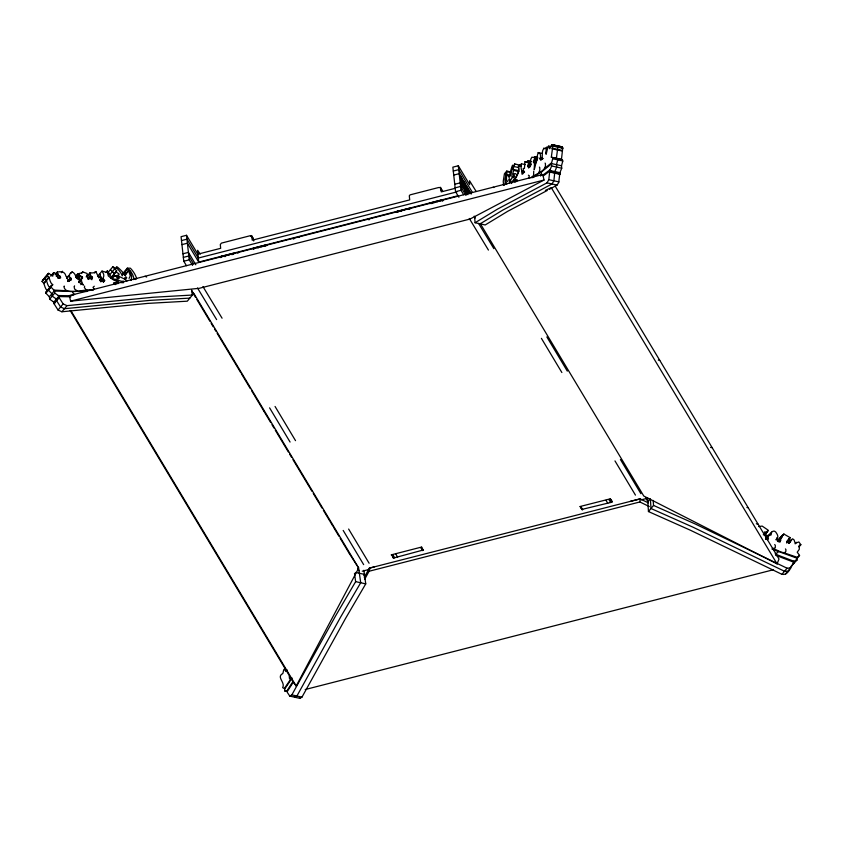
<?xml version="1.0" encoding="UTF-8"?>
<svg xmlns="http://www.w3.org/2000/svg" width="843" height="843" viewBox="0 0 843 843"><rect width="100%" height="100%" fill="white"/><g stroke="black" fill="none" stroke-linecap="round" stroke-linejoin="round"><path stroke-width="1.26" d="M43.604 279.444L42.15 281.509C45.248 283.733 44.121 288.496 47.64 290.856L46.038 291.92L45.912 293.227L49.368 296.789L49.674 299.191L53.878 302.152L54.078 303.775L58.041 310.045L61.897 311.773L147.746 303.396L187.294 301.183L192.383 295.05L191.593 289.971M464.05 181.561L464.05 181.614A16.175 3.319 75.7 0 1 464.04 182.246L463.924 182.973L462.417 180.476M510.984 176.419L511.079 174.754A19.315 8.398 -77.5 0 1 511.343 172.509L511.849 169.949A21.507 9.347 -77.5 0 1 512.323 168.094L512.439 167.662M788.732 543.419L792.578 538.793L794.022 539.847L795.234 543.25L798.869 541.954L800.85 544.704L799.427 545.579L799.28 549.341L797.225 552.218L799.564 555.4L796.761 557.708L796.983 560.089L793.242 561.449L793.411 563.071C790.766 567.318 788.131 575.706 781.946 574.325L690.301 530.184L648.446 511.553L647.572 497.707M407.274 209.464L406.579 208.969M778.89 540.532L779.332 538.719L781.103 537.897M788.015 540.395L790.028 537.581L783.885 534.04L781.872 535.653L781.356 538.234C778.658 537.95 782.062 540.184 779.975 540.352C782.42 545.094 773.358 537.802 777.72 537.581A5.922 4.268 39.7 0 0 776.803 533.672C773.263 526.464 768.489 536.306 765.739 539.214M525.252 164.617L521.459 163.784L521.111 166.798A6.207 2.698 -77.5 0 0 521.743 170.275L522.038 174.248C523.155 174.027 524.978 171.519 523.44 171.055L523.229 168.505L524.441 168.41L524.957 161.761L526.517 162.056L528.108 160.718L528.761 161.382L527.855 166.187L528.614 168.031C531.775 165.302 528.972 160.771 531.933 157.135L533.408 157.515L534.683 156.661L537.76 157.283M542.049 153.384L538.224 152.551L539.857 153.531A5.922 2.571 -77.5 0 1 540.542 157.051L539.857 158.621L540.827 160.328C543.946 158.621 540.289 148.926 545.042 148.326L546.854 147.061L545.632 152.773L546.148 154.301L547.897 147.125L549.025 146.292C549.836 153.732 550.879 141.234 552.797 146.06L551.333 157.177L552.418 157.557L552.702 158.758L551.396 163.542L551.638 165.955L549.794 170.465L548.825 179.675L546.97 182.857L497.56 209.085L475.083 222.731L474.651 217.557M551.333 157.177L561.86 159.422L562.818 160.992L561.501 165.776L561.744 168.189L559.9 172.699L558.719 182.478L557.075 185.091L549.425 189.296M256.177 247.536L255.629 248.263M432.227 202.499L431.458 203.627M561.449 159.411L562.766 147.841L552.197 145.238M510.584 171.909L506.791 171.066L504.936 179.517L505.305 184.512M293.459 239.064L294.734 238.179M758.647 526.58L762.156 526.074L768.163 530.163L764.854 534.209L765.613 533.229M99.664 280.677L100.928 279.138L100.897 277.242L100.159 276.472L98.589 277.358L95.881 271.53L93.478 272.837L89.758 273.058L87.208 276.125L88.23 278.759L90.57 278.453L91.876 279.76L92.098 276.852L90.981 276.388L88.431 279.454L87.177 276.767L87.124 273.49L82.814 271.931C80.791 274.354 76.534 272.321 75.585 276.725L75.807 277.547L78.346 274.491L78.136 273.659M89.758 273.058L90.981 276.388M509.298 183.363L513.25 174.933A8.599 3.741 -77.5 0 1 513.84 174.375L513.935 174.301M538.224 152.551C536.18 158.958 536.116 163.774 534.209 169.749L534.494 163.521L533.408 161.708L535.231 156.724M78.346 274.491L82.456 277.073L81.255 279.465L82.056 283.143L83.478 285.06L79.811 282.816L79.716 279.328L76.144 277.431C75.701 275.166 72.941 269.981 70.58 272.974L69.885 273.764A5.922 4.268 39.7 0 0 69.811 277.473L71.339 278.485L71.097 280.203L67.777 281.098L68.083 279.444C66.175 278.822 68.599 276.999 66.165 276.662C65.016 271.52 61.644 271.246 57.503 272.057L56.945 272.394L58.367 275.197L59.821 276.019L60.685 277.779C57.735 280.624 56.808 272.732 54.015 272.647L53.278 273.121L52.782 276.177L48.694 273.322L47.24 275.387C50.338 277.61 49.21 282.373 52.73 284.734L51.455 286.262M364.661 579.299L369.097 571.238L369.35 568.15L374.429 566.844M649.279 506.538L639.879 501.964L640.132 498.877L630.374 501.364M129.042 278.411L130.286 275.872L129.137 272.289A35.427 25.553 39.7 0 1 128.968 270.835L128.968 270.835M45.912 293.227L51.002 287.105L51.128 285.798L52.73 284.734M122.888 273.501L127.346 268.137L128.284 271.246L126.871 272.331L125.28 275.619C125.017 273.996 113.499 262.289 117.114 268.506L112.646 266.894L116.703 270.824L111.613 276.947L111.255 278.316L112.214 278.854M116.703 270.824L111.255 278.316M517.497 174.29L518.687 171.666L513.419 170.244L513.398 167.799L514.788 164.016L512.565 167.346C513.735 159.106 508.94 176.587 509.235 177.388L506.801 174.417L506.748 171.656L510.563 172.404M518.687 171.666L518.793 167.588L513.735 166.471M133.531 279.613L133.731 277.589L132.709 274.734L130.517 270.951L127.662 268.717L122.498 274.776M289.444 675.728L289.434 675.812A4.763 2.076 -77.5 0 0 289.286 676.771L289.539 678.773L290.94 678.868M511.111 182.035L512.08 181.803L516.285 176.134A5.69 2.476 -77.5 0 0 516.633 175.544M506.264 173.373L506.243 173.479A7.576 3.298 -77.5 0 0 506.021 174.649L505.737 180.507L506.769 184.364M111.971 278.759L113.763 280.118A15.163 10.938 39.7 0 1 115.976 280.909C121.403 283.954 109.095 280.961 115.27 284.628M221.762 256.325L221.762 256.293A2.192 1.76 -31 0 1 221.498 256.904L221.087 257.368A1.876 1.507 -31 0 1 220.761 257.579M254.744 247.863L254.755 247.831A2.192 1.76 -31 0 1 254.481 248.443L254.07 248.906A1.876 1.507 -31 0 1 253.754 249.117M397.727 211.308L397.738 211.277A2.192 1.76 -31 0 1 397.464 211.888L397.348 212.046M430.805 202.826L430.805 202.794A2.192 1.76 -31 0 1 430.541 203.405L430.425 203.563M464.693 182.625L464.272 184.248L465.747 192.215M465.262 183.574L464.841 185.197L466.316 193.163M516.496 181.603C519.277 176.419 512.639 183.605 515.347 178.737A15.163 6.596 -77.5 0 1 516.443 177.104L517.202 175.091M528.867 178.347L529.288 175.744L528.371 175.175M287.052 670.47L285.788 671.45C282.942 665.022 283.817 674.632 282.152 673.884C276.599 677.393 285.587 682.567 282.658 687.646L284.618 688.72L284.902 691.091L287.431 691.65M54.078 303.775L59.295 297.21L58.968 296.019L54.763 293.069L54.458 290.666L51.002 287.105M97.546 276.451L101.992 271.088L103.415 273.659A6.207 4.478 39.7 0 1 103.394 277.294L103.394 278.822L100.854 281.889L100.854 280.361A6.207 4.478 39.7 0 0 100.865 276.715L99.453 274.154L100.138 274.491M786.624 542.976L789.933 538.097M480.162 223.395L643.799 496.053L777.077 563.893L778.995 559.014L555.158 186.061M540.637 175.839L541.375 173.373A3.741 1.623 -77.5 0 0 541.438 171.993L551.206 164.132M519.362 166.282L519.625 165.017M768.69 536.085L769.87 534.652M771.598 532.186L771.092 534.936L767.794 535.442L765.887 537.739M788.669 542.955L791.429 539.415M513.64 170.549L512.576 174.153L515.526 173.626L516.833 174.817L517.591 174.28L518.793 170.855L518.392 165.681M363.754 575.716L364.429 574.378L355.588 572.418M533.05 176.313L533.134 176.155A5.817 2.529 -77.5 0 0 533.577 175.123L533.724 171.171M556.412 146.303L557.002 145.734L557.845 147.177L556.391 158.294L557.465 158.674L557.76 159.875L556.443 164.659L556.686 167.072L554.842 171.582L553.883 180.792L552.017 183.974L502.618 210.202L480.141 223.848M70.148 310.477L293.343 682.335L296.199 686.002L358.696 568.066L194.385 294.291L191.519 290.635L195.576 297.389M514.42 176.24L512.839 177.799L514.177 175.492M530.911 177.841C535.547 173.563 546.728 171.55 545.41 163.595A4.763 2.076 -77.5 0 0 545.115 163.142L545.084 163.11M521.459 163.784L519.551 166.271L518.477 165.892L520.932 166.408M364.281 577.381L369.35 568.15L640.132 498.877L648.362 502.871M284.902 691.091L287.231 690.902L287.41 692.514L289.792 696.128L291.857 694.885L335.461 616.128L355.641 581.638L354.481 573.293M289.792 696.128L299.897 698.362L301.973 697.119L345.577 618.372L365.746 583.872L363.86 570.279M398.476 211.983L399.161 210.929M466.579 190.529L467.106 191.898A11.549 2.371 75.7 0 0 467.212 191.719M787.246 571.48L785.581 574.115M790.26 567.655L788.131 571.048L784.485 571.269L692.841 527.117L650.996 508.498L650.375 498.814L647.835 501.88M292.795 681.755L286.862 690.933M293.417 682.019L287.358 691.365M290.898 678.889L284.502 688.246M135.491 279.549L135.618 279.36A7.713 5.564 39.7 0 1 135.934 278.97M292.078 678.035L284.881 688.815M391.194 554.873L421.721 547.023M392.701 557.581L393.797 557.971L423.471 549.942M538.73 172.794L539.857 170.001L539.72 167.525A3.772 1.644 -77.5 0 0 539.362 167.114L539.362 167.114M69.326 275.239L67.061 277.916M515.663 177.557C514.493 178.337 512.944 182.783 515.389 181.835M796.119 559.689L799.564 555.4M506.791 171.066L504.451 173.742L503.239 181.35L503.577 185.281M64.3 286.146L64.331 286.093A4.763 3.435 39.7 0 0 63.963 286.768C65.849 296.841 86.597 287.705 93.288 290.255M42.867 280.013L48.167 273.49M42.245 281.004L48.694 273.322M42.15 281.509L47.24 275.387M43.836 283.016L48.926 276.883M44.047 283.575L49.136 277.442M50.738 276.177L53.278 273.121M52.108 274.944L54.015 272.647M55.027 274.692L56.945 272.394M56.228 273.596L57.503 272.057M55.891 274.512L57.166 272.984M56.123 276.072L58.03 273.775M56.829 276.188L58.093 274.649M57.092 276.725L58.367 275.197M61.297 272.763L62.572 271.225M46.038 291.92L51.128 285.798M48.915 289.328L50.18 287.79C46.66 285.44 47.798 280.677 44.69 278.453L45.617 276.557L46.734 276.694M57.914 278.316L59.821 276.019M59.242 278.411L60.506 276.873M49.368 296.789L54.458 290.666M70.875 273.322L72.15 271.794M67.113 277.895L69.663 274.829M49.674 299.191L54.763 293.069M67.63 281.267L70.18 278.201M67.862 281.457L70.401 278.39M68.683 281.478L71.233 278.411M69.432 280.782L71.339 278.485M53.878 302.152L58.968 296.019M54.205 303.332L59.295 297.21M79.052 275.008L76.513 278.074L77.25 278.675M77.103 278.274L79.748 275.282M81.539 273.459L82.814 271.931M78.083 278.369L79.99 276.072M77.967 279.497L80.507 276.441M78.641 281.667L82.456 277.073M78.715 282.531L82.625 277.8M58.041 310.045L63.13 303.923L59.168 297.653M86.165 276.852L87.44 275.324M87.177 276.767L90.591 272.647M80.791 284.671L82.056 283.143M88.02 278.116L90.57 275.06M88.157 279.001L90.707 275.946M61.897 311.773L66.987 305.651L152.836 297.273L192.383 295.05M94.606 273.058L95.881 271.53M90.823 278.38L92.098 276.852M91.276 279.075L92.551 277.547M98.894 278.011L100.159 276.472M99.906 279.823L101.171 278.295M106.155 272.521L107.43 270.982L105.733 272.141L101.992 271.088M100.633 281.046L103.173 277.99M111.613 276.947L107.556 273.016L112.962 266.641M103.31 281.91L104.574 280.382L103.394 278.822M103.404 282.3L104.574 280.382M109.927 274.597L115.017 268.474M122.425 274.713L127.514 268.58M126.376 273.543L128.284 271.246M648.446 511.553L653.536 505.431L653.22 500.447M764.39 534.388L766.761 531.912M764.959 534.262L767.499 531.195M765.581 534.009L768.121 530.942M765.981 538.066L767.794 535.442M776.034 539.826L777.309 538.298M776.234 539.72L777.499 538.192M777.415 541.016L781.872 535.653M777.636 541.027L781.45 536.443M777.509 541.533L780.049 538.466M778.795 540.163L783.885 534.04M783.895 534.43L781.345 537.107L781.935 537.56M778.7 541.88L779.975 540.352M779.501 541.627L780.86 540.047M790.028 537.581L786.972 541.48M786.782 542.523L789.333 539.467M788.753 543.387L790.028 541.859L788.89 542.47M795.17 543.851L796.445 542.312M798.732 546.433L800.007 544.894M798.943 547.002L800.85 544.704M781.946 574.325L787.035 568.203L790.671 567.992M796.983 560.089L790.797 566.612M580.005 506.527L610.532 498.761M581.754 509.446L611.523 502.28L612.281 501.669L611.122 499.73M765.729 539.004L766.203 534.947L764.411 531.954L766.308 532.091M511.353 183.479L511.986 182.815M84.648 286.051L84.353 287.526L86.007 289.623A5.817 4.194 39.7 0 0 87.019 290.277L87.272 290.403M396.916 212.046L397.116 211.783A2.518 2.034 -31 0 0 397.295 211.403M429.983 203.563L430.193 203.3A2.518 2.034 -31 0 0 430.362 202.921M551.385 162.941L544.578 168.474M79.147 282.005L80.074 280.856L79 279.739M74.553 286.03L74.595 285.977A3.772 2.719 39.7 0 0 74.11 286.641L74.605 289.023L77.187 290.867M100.928 279.138L99.98 279.802L101.687 281.214L104.669 280.761M124.332 275.398L125.101 274.776M110.412 269.697L113.383 272.542L114.153 273.88L113.794 275.25L115.828 276.356M107.556 273.016L109.421 273.29M509.815 181.045C507.971 181.719 508.972 176.998 509.952 179.359A4.131 1.791 -77.5 0 1 510.068 180.117L510.068 180.191M559.383 173.711L559.889 173.321L549.784 171.087L543.229 175.976M550.079 169.749L543.661 174.522M541.427 171.793L532.639 177.736M123.626 281.162C120.138 282.184 117.367 278.759 113.731 279.117A5.69 4.11 39.7 0 1 113.015 278.801M117.915 283.712L118.589 281.773L115.122 280.024M396.695 212.204L396.568 212.278A4.236 3.414 -31 0 1 396.168 212.468L396.147 212.478M547.244 190.497L507.676 211.319L485.189 224.965L475.083 222.731M225.798 255.861L226.598 255.324A11.823 9.526 -31 0 0 226.872 254.944L226.893 254.923A11.823 9.526 -31 0 0 227.252 255.155L228.305 255.281A1.538 1.243 -31 0 1 228.832 255.461M258.79 247.421L259.591 246.883A11.823 9.526 -31 0 0 259.865 246.504L259.886 246.483A11.823 9.526 -31 0 0 260.245 246.714L261.298 246.841A1.538 1.243 -31 0 1 261.825 247.02M540.5 175.723L542.808 174.512L544.02 180.044L470.046 219.032L199.264 288.306L70.601 301.162L69.389 295.619L542.808 174.512M232.12 254.702L230.613 253.985M265.113 246.282L263.606 245.566M545.347 190.434L551.227 187.589L777.077 563.893M767.151 539.657L768.468 539.046L767.889 535.769M121.476 282.679L123.647 282.668M50.18 287.79L48.578 288.854L48.462 290.161L51.908 293.733L52.213 296.125L56.428 299.086L56.618 300.719L60.591 306.989L64.447 308.707L150.296 300.34L189.844 298.116M220.171 257.494L220.192 257.484A4.236 3.414 -31 0 0 220.592 257.294L221.151 256.799A2.518 2.034 -31 0 0 221.319 256.42M253.163 249.033L253.185 249.022A4.236 3.414 -31 0 0 253.585 248.833L254.133 248.337A2.518 2.034 -31 0 0 254.312 247.958M68.789 275.724L67.345 276.831A5.922 4.268 39.7 0 0 66.924 278.053M793.347 563.556L794.391 562.618M409.73 209.296L409.635 209.317A1.876 1.507 -31 0 1 408.876 209.296L408.391 209.075A2.192 1.76 -31 0 1 408.012 208.653L408.012 208.653M442.807 200.855L442.712 200.876A1.876 1.507 -31 0 1 441.953 200.855L441.469 200.634A2.192 1.76 -31 0 1 441.089 200.213L441.089 200.213M455.273 188.305L441.258 191.888L440.583 187.599L438.539 187.546L410.088 194.859L409.298 195.766L409.698 199.907L252.236 240.192L251.741 236.072L250.519 235.64L221.403 243.121L220.297 244.575L220.676 248.316L197.842 254.164L186.524 235.292L181.066 236.683L183.774 261.235L186.451 265.682M476.095 191.329L469.551 180.75L469.656 184.67L458.307 165.765L452.86 167.156L455.568 191.709L458.908 197.262M181.498 240.571L186.946 239.18L198.442 258.327M453.292 171.045L458.74 169.654L472.259 192.172M181.94 244.607L187.399 243.216L198.885 262.352M453.734 175.081L459.182 173.679L471.353 193.953M182.952 253.775L188.411 252.384L195.839 264.776M454.746 184.248L460.194 182.857L466.959 194.111M183.352 257.378L188.8 255.987L193.532 263.87M455.146 187.852L460.594 186.461L466 195.46M183.774 261.235L189.232 259.844L192.562 265.397M455.568 191.709L461.016 190.307L463.692 194.754M198.274 258.053L456.969 191.867M457.644 195.839L198.716 262.078L197.641 250.297L200.265 254.133M220.002 256.725L233.711 253.216M253.079 248.263L266.778 244.755M395.978 211.709L409.677 208.2M429.129 203.226L442.828 199.717M70.601 301.162L544.02 180.044M362.258 571.206L369.898 569.246M641.091 499.867L647.456 498.245M369.097 571.238L639.879 501.964M305.187 689.532L773.505 569.72M789.174 539.92L787.309 540.795L788.1 542.787L789.975 542.46L791.219 539.889M441.163 190.233C444.524 191.572 440.952 191.319 440.204 187.315M562.302 147.483L562.06 146.851L551.628 144.659M252.542 238.495L253.395 238.769L253.743 240.993M772.673 548.424C775.571 548.73 786.719 556.854 785.939 549.71A4.763 3.435 39.7 0 0 785.444 548.919L785.444 548.919M191.772 294.618L194.385 294.291M69.389 295.619L73.299 295.229M442.817 200.539L442.838 200.529A4.236 3.414 -31 0 1 442.396 200.55L441.774 200.36A2.518 2.034 -31 0 1 441.521 200.097M409.74 208.98L409.761 208.969A4.236 3.414 -31 0 1 409.319 208.99L408.697 208.801A2.518 2.034 -31 0 1 408.444 208.537M266.767 245.576L266.788 245.566A4.236 3.414 -31 0 1 266.346 245.587L265.714 245.397A2.518 2.034 -31 0 1 265.471 245.134M233.774 253.996L233.796 253.985A4.236 3.414 -31 0 1 233.353 254.006L232.805 253.88A2.518 2.034 -31 0 1 232.478 253.553M783.927 552.755L796.804 557.191M86.945 291.488L54.921 291.098M94.279 286.22L93.004 287.347L94.405 289.497M116.777 283.806L116.376 283.817A26.08 18.809 39.7 0 0 114.996 283.912M124.743 278.77L124.732 278.696A4.131 2.982 39.7 0 1 124.69 277.916L125.818 276.81L126.777 277.8L125.301 279.391L118.21 275.998A8.599 6.207 39.7 0 0 117.103 275.861L116.935 275.861M69.853 295.735L58.304 295.556M70.96 296.789L59.168 296.599L54.078 302.721L54.995 302.742M66.671 290.74L54.289 290.108M53.214 301.689L54.1 301.699M773.031 548.54L775.318 547.687L775.307 545.4A3.772 2.719 39.7 0 0 774.706 544.567L774.696 544.567M775.181 553.798L777.773 552.608A3.741 2.698 39.7 0 0 778.015 551.512L771.903 548.972M116.724 277.979C119 280.034 120.949 277.126 116.903 277.115M658.299 360.109L659.753 360.34M710.565 447.412L712.156 447.665M746.909 507.486L748.184 507.697M756.308 523.788L758.015 524.061M763.273 534.778L764.569 534.989M551.954 144.617L562.06 146.851M552.133 144.912L562.239 147.146M552.65 145.597L562.766 147.841M552.797 146.06L562.903 148.294M548.54 146.134L551.069 146.693M548.224 146.324L550.753 146.882M552.112 148.157L562.218 150.402M552.081 148.779L562.197 151.013M543.514 148.189L546.043 148.747M552.418 157.557L562.523 159.791M552.702 158.758L562.818 160.992M540.458 157.894L542.987 158.452M540.363 158.168L542.892 158.726M539.91 158.505L542.439 159.074L539.857 158.621M535.263 157.599L537.781 158.157M534.957 158.379L537.476 158.937M534.61 158.916L537.181 159.369M534.61 159.77L537.139 160.328M551.396 163.542L561.501 165.776M534.388 160.328L536.917 160.887M533.408 161.708L535.937 162.267M528.108 160.718L531.164 161.34M551.638 165.955L561.744 168.189M528.761 161.382L531.29 161.94M533.44 162.467L535.969 163.026M524.957 161.761L527.476 162.32M528.529 163.015L531.058 163.574M528.603 163.921L531.132 164.48M528.529 164.459L531.058 165.017M527.981 165.344L530.51 165.902M549.794 170.465L559.9 172.699M527.855 166.187L530.373 166.745M514.567 163.9L519.846 165.133M549.815 171.719L559.921 173.964M549.963 172.098L560.068 174.332M521.986 170.844L524.515 171.403M513.197 169.39L518.255 170.507M522.007 171.73L524.536 172.299M548.825 179.675L558.93 181.909M546.97 182.857L557.075 185.091M506.801 174.417L510.595 175.249M355.641 581.638L365.746 583.872M284.649 669.49L287.178 670.048M291.857 694.885L301.973 697.119M66.987 305.651L63.13 303.923M127.346 268.137L130.402 268.211C133.152 271.077 135.565 274.776 136.629 278.506M125.143 271.309L125.733 274.312M796.372 557.961L778.005 551.322M793.179 561.965L775.549 555.231M793.832 561.238L776.392 554.546M653.536 505.431L695.391 524.051L787.035 568.203M503.419 184.585L504.23 184.975M493.176 187.209L493.893 187.546M431.742 202.921L432.965 203.511M298.643 236.967L299.486 237.378M237.231 252.679L238.105 253.1M145.07 276.262L146.65 277.02M134.817 278.885L135.776 279.339M116.345 272.194L118.979 273.827L119.053 274.818L114.216 276.293L112.488 278.264L111.139 278.253L108.241 275.882L107.409 270.824M493.872 248.674L478.539 223.384M488.424 250.076L469.298 218.453M222.078 318.211L202.952 286.588M216.63 319.602L197.504 287.99M265.556 245.766L265.408 245.671A2.192 1.76 -31 0 1 265.039 245.25L265.039 245.25M232.552 254.186L232.415 254.091A2.192 1.76 -31 0 1 232.046 253.669L232.046 253.669M125.396 279.391L126.871 281.193M368.254 219.612L369.54 219.601M74.648 294.702L73.151 293.153A3.741 2.698 39.7 0 1 72.656 291.92L72.624 291.72M117.419 268.727L117.725 269.043A21.507 15.511 39.7 0 1 119 270.445L120.528 272.489A19.315 13.931 39.7 0 1 121.592 274.386L122.224 275.872M567.318 371.131L546.844 336.926M561.87 372.522L541.396 338.328M640.901 493.713L620.427 459.509M635.443 495.104L614.979 460.91M295.524 440.657L275.06 406.463M290.076 442.048L269.602 407.854M369.108 563.24L348.633 529.046M363.66 564.631L343.185 530.437M128.831 269.939L128.895 270.013A7.576 5.469 39.7 0 1 129.59 270.951L131.708 276.198L131.171 280.445M358.696 568.066L349.287 553.493M299.307 697.604L299.897 698.362M294.249 696.487L295.124 697.266L296.915 696.002L340.519 617.255L360.699 582.755L358.802 569.162M440.383 201.077L439.656 200.529M470.826 193.69L465.926 185.544L466.01 190.339L467.918 194.691M462.575 181.972L464.219 184.807A30.654 6.301 75.7 0 1 464.398 185.565L464.472 187.504L462.902 184.923M463.028 186.018L464.609 188.674M645.622 497.855L647.624 501.185M474.198 216.156L475.294 217.968M440.415 187.431L442.586 191.076M440.552 188.242L441.721 190.181M610.311 499.024L612.06 501.943M609.763 499.362L611.523 502.28M608.888 499.583L610.638 502.502M605.991 500.32L607.75 503.239M580.953 506.738L582.703 509.646M580.669 506.78L582.429 509.699M580.437 506.759L582.186 509.678M580.205 506.675L581.955 509.594M251.53 235.703L253.395 238.769M251.383 235.608L253.585 239.465M251.203 235.555L253.617 239.791M251.014 235.555L252.183 237.494M250.792 235.576L251.962 237.526M421.553 547.265L423.312 550.184M421.363 547.455L423.112 550.374M421.142 547.592L422.891 550.511M420.868 547.687L422.617 550.605M395.82 554.093L397.569 557.012M392.933 554.831L394.682 557.75M392.048 555.052L393.797 557.971M391.753 555.073L393.502 557.992M196.83 299.476L205.724 314.291M206.008 314.766L209.928 321.309M211.129 323.301L213.216 326.778M214.512 328.939L215.861 331.194M217.136 333.312L234.312 361.932M234.797 362.732L240.708 372.585M241.351 373.649L244.544 378.971M244.944 379.635L250.36 388.676M251.678 390.857L253.732 394.282M254.291 395.219L260.498 405.546M260.845 406.136L263.88 411.184M264.122 411.595L270.677 422.512M271.983 424.693L274.017 428.086M275.261 430.162L284.165 444.978M284.428 445.431L288.359 451.985M289.57 453.998L291.636 457.443M292.953 459.625L309.318 486.906M309.855 487.791L311.942 491.269M313.238 493.429L319.149 503.271M319.803 504.367L322.026 508.076M323.385 510.331L329.624 520.742M330.14 521.596L332.901 526.201M333.522 527.223L338.939 536.243M340.119 538.213L342.311 541.87M342.732 542.576L349.076 553.134M357.685 568.477L359.034 570.722M71.023 310.825L296.199 686.002M507.612 181.561L506.474 179.633L506.506 175.744A35.427 15.395 -77.5 0 0 506.348 174.301L506.348 174.301M464.63 188.706L464.725 188.969A2.856 0.59 75.7 0 1 464.851 189.39L465.178 190.708A31.202 6.417 75.7 0 1 465.368 191.54L465.389 191.603M469.193 193.1L468.213 190.623L467.654 192.668L466.105 187.483L467.549 193.121L468.308 191.319L469.193 193.774M223.184 255.903L222.647 256.672M462.217 178.737L463.25 188.052M461.479 177.494L462.501 186.809M460.773 176.335L461.806 185.639M460.32 175.439L461.353 184.88M458.307 165.765L461.016 190.307M186.524 235.292L189.232 259.844M434.356 202.752A1.538 1.243 -31 0 1 434.672 202.489L435.641 201.846A11.823 9.526 -31 0 0 435.915 201.466L435.936 201.445A11.823 9.526 -31 0 0 436.305 201.677L437.348 201.804A1.538 1.243 -31 0 1 437.707 201.898M257.969 248.263A2.55 2.055 -31 0 1 258.169 247.958M225.471 256.093A1.538 1.243 -31 0 0 225.176 256.398A2.55 2.055 -31 0 0 224.976 256.704M404.64 210.36A1.538 1.243 -31 0 0 404.282 210.265L403.228 210.139A11.823 9.526 -31 0 1 402.88 209.918L402.849 209.928A11.823 9.526 -31 0 1 402.575 210.307L401.605 210.95A1.538 1.243 -31 0 0 401.279 211.214M503.861 184.838A7.713 3.351 -77.5 0 1 504.103 185.091M515.621 181.677A26.08 11.338 -77.5 0 1 516.401 181.213"/></g></svg>
